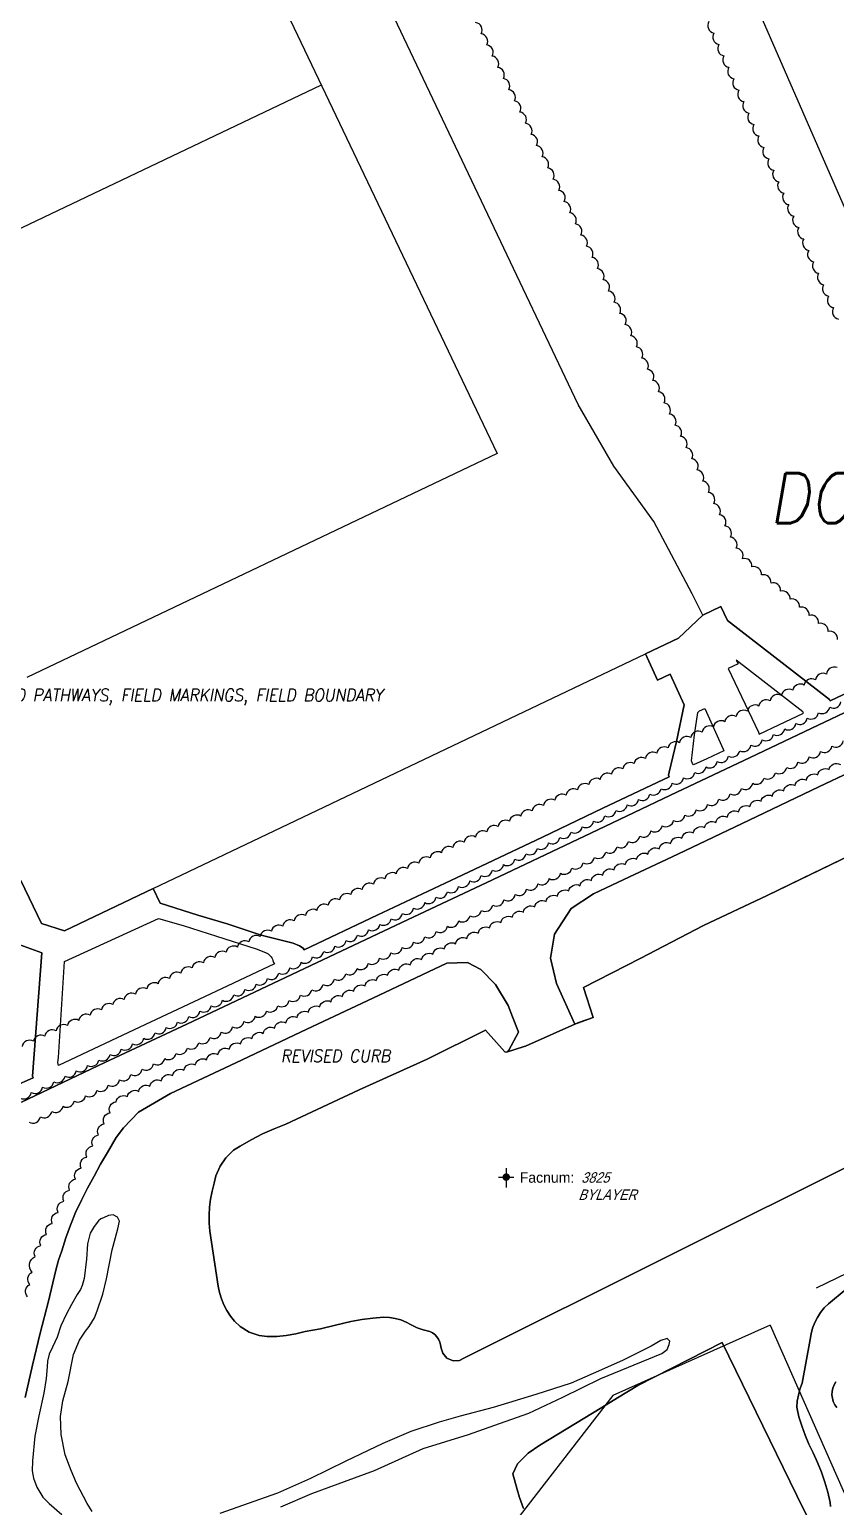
# Model space of a CAD drawing. Header units: inches. Extents: x 1273557 to 1282364, y 239587 to 246310.
# Drawn here: x 1280113 to 1280436, y 243659 to 244251 of the extents above; entities that cross this region are included whole.
import ezdxf
from ezdxf.enums import TextEntityAlignment as Align

# ---------------------------------------------------------------- set-up
doc = ezdxf.new("R2010")
doc.units = ezdxf.units.IN
doc.header["$MEASUREMENT"] = 0
for name, color, linetype in [('GRASS', 3, 'Continuous'), ('GRASS-ISLAND', 22, 'Continuous'), ('MISC-FENCE', 140, 'Continuous'), ('MISC-SURF-FEAT', 40, 'Continuous'), ('PATH', 253, 'Continuous'), ('PATH-ISLAND', 252, 'Continuous'), ('PRKG-DATA', 255, 'Continuous'), ('PRKG-UW', 6, 'Continuous'), ('REV-2013', 1, 'Continuous'), ('REV-ADJUDICATION-NOTES', 2, 'Continuous'), ('STREET-UW', 50, 'Continuous'), ('Water_Source', 133, 'Continuous')]:
    doc.layers.add(name, color=color, linetype=linetype)
doc.styles.add('Revisions', font='simplex.shx', dxfattribs={"width": 0.9, "oblique": 10, "height": 25})
doc.styles.add('SS_LITE', font='FRABK.TTF', dxfattribs={"height": 16})

# ---------------------------------------------------------------- blocks, each defined once
blk = doc.blocks.new('*U8')
for p, q in [((-3.08, 0), (3.08, 0)), ((0, 3.55), (0, -4.2))]:
    blk.add_line(p, q)
at = {"const_width": 1.5}
blk.add_lwpolyline([(-0.75, 0, 1), (0.75, 0, 1)], format="xyb", close=True, dxfattribs=at)
at = {"layer": 'PRKG-DATA', "color": 1, "style": 'SS_LITE'}
blk.add_text('Facnum:', height=4.2, dxfattribs=at).set_placement((27.26, -2.25), align=Align.RIGHT)
at = {"layer": 'PRKG-DATA', "color": 7, "style": 'SS_LITE', "oblique": 20, "width": 0.9, "flags": 8}
for tag, p in [('FACNUM', (29.98, -2.25)), ('OBJECT', (28.84, -9.16))]:
    blk.add_attdef(tag, p, '', height=4.2, dxfattribs=at)

msp = doc.modelspace()

# ---------------------------------------------------------------- linework, layer by layer
at = {"layer": 'GRASS'}
for points in [[(1280109.51, 243909.99), (1280117.72, 243892.75), (1280126.97, 243889.93), (1280162.49, 243906.86), (1280165.31, 243900.94), (1280180.33, 243896.22), (1280192.18, 243892.74), (1280205.68, 243888.17), (1280218.6, 243884.96), (1280221.14, 243883.84), (1280222.61, 243882.92), (1280222.92, 243882.3), (1280252.2, 243896.11), (1280283.95, 243911.11), (1280318.44, 243927.36), (1280342.56, 243939.03), (1280369.11, 243951.63), (1280368.81, 243952.29), (1280369.15, 243953.46), (1280372.05, 243965.69), (1280375.13, 243980.47), (1280369.5, 243992.65), (1280364.46, 243990.25), (1280359.67, 244000.83), (1280372.84, 244007.11), (1280382.53, 244016.36), (1280389.75, 244019.8), (1280392.41, 244014.21), (1280433.33, 243982.62), (1280433.61, 243982.02), (1280454.09, 243991.77)], [(1280466.21, 243965.21), (1280429.05, 243947.51), (1280401.19, 243934.2), (1280372.55, 243920.61), (1280348.73, 243909.32), (1280338.85, 243904.67), (1280329.92, 243898.86), (1280323.18, 243888.52), (1280321.63, 243878.92), (1280324.01, 243868.84), (1280331.34, 243852.53), (1280338.63, 243855.22), (1280334.76, 243867.2), (1280357.5, 243878.85), (1280382.9, 243891.97), (1280408.36, 243904.01), (1280446.17, 243922.34)], [(1280106.63, 243827.5), (1280114.41, 243831.02), (1280114.2, 243831.67), (1280117.85, 243881), (1280109.05, 243884.31)], [(1280530.49, 243840.33), (1280286.88, 243718.68), (1280285.15, 243717.79), (1280282.58, 243717.65), (1280280.04, 243718.61), (1280278.51, 243720.65), (1280277.78, 243722.63), (1280277.49, 243723.99), (1280277.22, 243725.15), (1280276.75, 243726.25), (1280276.09, 243727.24), (1280275.26, 243728.11), (1280274.3, 243728.81), (1280273.22, 243729.33), (1280270.66, 243729.97), (1280268.16, 243730.86), (1280265.77, 243731.98), (1280263.76, 243733.1), (1280261.64, 243733.98), (1280259.43, 243734.62), (1280257.17, 243735), (1280254.87, 243735.11), (1280250.42, 243734.74), (1280246, 243734.17), (1280241.6, 243733.4), (1280235.56, 243731.84), (1280229.47, 243730.48), (1280223.33, 243729.33), (1280219.59, 243728.44), (1280215.79, 243727.81), (1280211.96, 243727.42), (1280208.12, 243727.29), (1280204.96, 243727.71), (1280200.99, 243729.12), (1280197.39, 243731.32), (1280195.09, 243733.48), (1280193.46, 243735.54), (1280192.03, 243737.74), (1280190.8, 243740.07), (1280189.8, 243742.5), (1280189.02, 243745.01), (1280188.48, 243747.58), (1280185.2, 243769.49), (1280184.93, 243772.72), (1280184.88, 243775.96), (1280185.06, 243779.2), (1280185.47, 243782.42), (1280186.1, 243785.6), (1280186.95, 243788.73), (1280187.62, 243791.78), (1280189.31, 243795.61), (1280191.65, 243799), (1280194.71, 243801.96), (1280197.35, 243803.66), (1280201.75, 243806.2), (1280206.27, 243808.51), (1280210.92, 243810.56), (1280215.66, 243812.36), (1280245.04, 243826.21), (1280272.14, 243838.4), (1280295.57, 243850.13), (1280303.31, 243841.4), (1280303.97, 243841.33), (1280304.57, 243841.59), (1280304.97, 243842.12), (1280308.79, 243849.26), (1280308.61, 243849.73), (1280306.43, 243855.4), (1280304.68, 243859.98), (1280299.52, 243868.36), (1280293.76, 243874.35), (1280288.36, 243877.2), (1280280.14, 243876.99), (1280250.42, 243862.92), (1280224.01, 243850.43), (1280195.53, 243837), (1280169.41, 243824.73), (1280156.64, 243817.22), (1280150.61, 243810.89), (1280147.71, 243807.12), (1280144.16, 243801.09), (1280144.16, 243801.09), (1280141.44, 243796.41), (1280138.92, 243791.59), (1280136.22, 243786.83), (1280133.73, 243781.98), (1280131.45, 243777.03), (1280129.39, 243771.99), (1280127.54, 243766.86), (1280125.91, 243761.67), (1280124.61, 243757.92), (1280123.53, 243753.98), (1280120.55, 243741.57), (1280117.24, 243728.73), (1280114.14, 243715.84), (1280111.24, 243702.91)], [(1280433.71, 243659.25), (1280433.52, 243660.81), (1280433.52, 243660.81), (1280432.59, 243664.93), (1280431.45, 243669), (1280430.1, 243673.01), (1280428.53, 243676.94), (1280426.77, 243680.78), (1280426.77, 243680.78), (1280425.05, 243684.27), (1280423.53, 243687.85), (1280422.21, 243691.5), (1280421.09, 243695.22), (1280420.17, 243699), (1280420.17, 243699), (1280420.42, 243701.46), (1280420.86, 243703.9), (1280421.49, 243706.29), (1280422.31, 243708.61), (1280422.31, 243708.61), (1280425.56, 243726.14), (1280425.94, 243728.46), (1280426.55, 243730.73), (1280427.4, 243732.92), (1280428.47, 243735.01), (1280429.75, 243736.97), (1280431.23, 243738.79), (1280432.88, 243740.44), (1280432.88, 243740.44), (1280439.93, 243746.32)], [(1280310.82, 243658.5), (1280309.23, 243662.81), (1280308.21, 243666.06), (1280306.53, 243672.34), (1280308.36, 243676.31), (1280312.66, 243680.62), (1280317.26, 243683.88), (1280342.11, 243698.97), (1280348.43, 243702.8), (1280356.53, 243707.72), (1280390.36, 243725.01), (1280420.25, 243663.62), (1280432.68, 243638.51)], [(1280435.88, 243709.16), (1280435.16, 243707.98), (1280434.65, 243706.69), (1280434.35, 243705.34), (1280434.28, 243703.96), (1280434.45, 243702.59), (1280434.84, 243701.26), (1280435.44, 243700.02), (1280436.24, 243698.89)]]:
    msp.add_lwpolyline(points, dxfattribs=at)
for points in [[(1280422.65, 243977.66), (1280395.96, 243998.32), (1280396.67, 243996.79), (1280392.72, 243994.92), (1280404.83, 243969.44), (1280405.16, 243968.73), (1280413.01, 243972.39), (1280422.91, 243977.14)], [(1280390.72, 243962.65), (1280391.01, 243962.05), (1280384.25, 243958.81), (1280378.85, 243956.33), (1280378.49, 243956.9), (1280378.06, 243957.93), (1280379.3, 243968.35), (1280380.52, 243977.4), (1280381.27, 243978.04), (1280383.35, 243978.97)]]:
    msp.add_lwpolyline(points, close=True, dxfattribs=at)
msp.add_lwpolyline([(1280164.6, 243894.83), (1280174.48, 243892.05), (1280187.85, 243887.74), (1280203.74, 243882.62), (1280207.5, 243881.16, -0.220963), (1280210.47, 243878.04), (1280210.74, 243877.23), (1280211.01, 243876.62), (1280185.26, 243864.56), (1280154.94, 243850.15), (1280124.56, 243835.86), (1280124.41, 243836.45), (1280124.33, 243837.13), (1280124.54, 243839.16), (1280126.99, 243877.58)], format="xyb", close=True, dxfattribs=at)
at = {"layer": 'GRASS-ISLAND'}
for points in [[(1280138.06, 243657.2), (1280136.03, 243660.44), (1280131.73, 243668.57), (1280129.65, 243673.64), (1280127.22, 243679.98), (1280125.61, 243688.03), (1280125.33, 243695.36), (1280126.28, 243701.61), (1280128.52, 243709.36), (1280130.65, 243720.19), (1280132.93, 243725.92), (1280135.35, 243729.52), (1280136.84, 243731.4), (1280139.06, 243734.81), (1280140.1, 243737.58), (1280142.32, 243744.37), (1280143.84, 243750.5), (1280146.09, 243762.11), (1280148.34, 243770.43), (1280149.01, 243773.5), (1280148.19, 243775.16), (1280146.48, 243776.08), (1280144.54, 243775.84), (1280142.59, 243774.93), (1280141.51, 243774.48), (1280140.62, 243773.73), (1280138.82, 243771.47), (1280137.3, 243768.81), (1280136.22, 243764.5), (1280135.76, 243758.34), (1280134.87, 243750.55), (1280134.12, 243747.78), (1280133.4, 243746.16), (1280132.09, 243744.17), (1280129.76, 243740.18), (1280127.82, 243736.48), (1280125.47, 243731.62), (1280123.99, 243727.03), (1280122.24, 243723.03), (1280120.82, 243720.27), (1280120.16, 243717.5), (1280120, 243715.19), (1280119.58, 243710.47), (1280118.74, 243704.61), (1280116.66, 243695.6), (1280115.08, 243687.45), (1280114.13, 243677.54), (1280114.02, 243673.59), (1280114.52, 243670.59), (1280115.86, 243666.98), (1280118.36, 243663.05), (1280120.8, 243660.48), (1280125.98, 243656.09)], [(1280213.63, 243659.06), (1280226.03, 243664.41), (1280243.08, 243670.68), (1280251.17, 243673.64), (1280270.61, 243682.46), (1280288.7, 243688.03), (1280303.41, 243693.32), (1280312.86, 243696.62), (1280326.54, 243703.09), (1280341.69, 243710.48), (1280366.18, 243720.6), (1280368.25, 243722.19), (1280369.17, 243724.09), (1280369.4, 243725.53), (1280368.37, 243726.52), (1280365.74, 243725.73), (1280361.92, 243723.42), (1280350.48, 243717.76), (1280338.66, 243712.59), (1280329.88, 243708.69), (1280315.77, 243704.16), (1280298.64, 243698.85), (1280285.43, 243695.45), (1280277.07, 243692.99), (1280265.69, 243689.35), (1280254.46, 243684.55), (1280239.7, 243677.43), (1280225.52, 243670.4), (1280212.34, 243664.59), (1280189.16, 243656.46)]]:
    msp.add_lwpolyline(points, dxfattribs=at)
at = {"layer": 'MISC-FENCE'}
for p, q in [((1280524.1, 243793.46), (1280427.99, 243746.71)), ((1280409.49, 243731.9), (1280346.54, 243703.72)), ((1280409.49, 243731.9), (1280453.71, 243631.92)), ((1280346.54, 243703.72), (1280274.38, 243610.5))]:
    msp.add_line(p, q, dxfattribs=at)
at = {"layer": 'MISC-SURF-FEAT'}
for points in [[(1280378.29, 244024.84), (1280362.97, 244053.83), (1280347, 244075.99), (1280332.66, 244100.76), (1280296.47, 244176.87), (1280154.35, 244476.14), (1280145.55, 244479.73), (1279886.4, 244356.88), (1279889.34, 244350.69), (1279902.19, 244325.45), (1279906.61, 244318.76), (1279917.7, 244299.54), (1279930.08, 244283.24), (1280022.01, 244093.59), (1280108.9, 243911.25)], [(1280158.54, 244378.43), (1280300.22, 244081.13)], [(1280041.58, 244139.11), (1280229.84, 244228.82)], [(1280300.22, 244081.13), (1280111.97, 243991.41)], [(1280382.53, 244016.36), (1280378.29, 244024.84)], [(1280162.49, 243906.86), (1280359.67, 244000.83)]]:
    msp.add_lwpolyline(points, dxfattribs=at)
msp.add_lwpolyline([(1280532.12, 244145.64), (1280563.16, 244159.18), (1280671.73, 244207.06), (1280762.14, 244245.84), (1280824.11, 244272.8), (1280796.1, 244336.02), (1280734.06, 244479.06), (1280637.82, 244436.84), (1280555.27, 244400.97), (1280447.97, 244354.62), (1280376.74, 244323.1), (1280442.42, 244172.54), (1280466.44, 244116.98), (1280468.58, 244117.91), (1280488.68, 244126.68), (1280511.67, 244136.66)], close=True, dxfattribs=at)
at = {"layer": 'PATH'}
for points in [[(1280454.09, 243991.77), (1280433.61, 243982.02), (1280433.33, 243982.62), (1280392.41, 244014.21), (1280389.75, 244019.8), (1280382.53, 244016.36), (1280372.84, 244007.11), (1280359.67, 244000.83), (1280364.46, 243990.25), (1280369.5, 243992.65), (1280375.13, 243980.47), (1280372.05, 243965.69), (1280369.15, 243953.46), (1280368.81, 243952.29), (1280369.11, 243951.63), (1280342.56, 243939.03), (1280318.44, 243927.36), (1280283.95, 243911.11), (1280252.2, 243896.11), (1280222.92, 243882.3), (1280222.61, 243882.92), (1280221.14, 243883.84), (1280218.6, 243884.96), (1280205.68, 243888.17), (1280192.18, 243892.74), (1280180.33, 243896.22), (1280165.31, 243900.94), (1280162.49, 243906.86), (1280126.97, 243889.93), (1280117.72, 243892.75), (1280109.51, 243909.99)], [(1280109.71, 243821.24), (1280143.15, 243837.07), (1280175.97, 243852.49), (1280205.65, 243866.57), (1280235.47, 243880.6), (1280266.92, 243895.43), (1280295.88, 243909.16), (1280340.6, 243930.35), (1280369.63, 243944.24), (1280401.48, 243959.38), (1280428.72, 243972.3), (1280454.61, 243984.57)], [(1280109.05, 243884.31), (1280117.85, 243881), (1280114.2, 243831.67), (1280114.41, 243831.02), (1280106.63, 243827.5)]]:
    msp.add_lwpolyline(points, dxfattribs=at)
at = {"layer": 'PATH-ISLAND'}
for points in [[(1280422.65, 243977.66), (1280395.96, 243998.32), (1280396.67, 243996.79), (1280392.72, 243994.92), (1280404.83, 243969.44), (1280405.16, 243968.73), (1280413.01, 243972.39), (1280422.91, 243977.14)], [(1280390.72, 243962.65), (1280391.01, 243962.05), (1280384.25, 243958.81), (1280378.85, 243956.33), (1280378.49, 243956.9), (1280378.06, 243957.93), (1280379.3, 243968.35), (1280380.52, 243977.4), (1280381.27, 243978.04), (1280383.35, 243978.97)]]:
    msp.add_lwpolyline(points, close=True, dxfattribs=at)
msp.add_lwpolyline([(1280164.6, 243894.83), (1280174.48, 243892.05), (1280187.85, 243887.74), (1280203.74, 243882.62), (1280207.5, 243881.16, -0.220963), (1280210.47, 243878.04), (1280210.74, 243877.23), (1280211.01, 243876.62), (1280185.26, 243864.56), (1280154.94, 243850.15), (1280124.56, 243835.86), (1280124.41, 243836.45), (1280124.33, 243837.13), (1280124.54, 243839.16), (1280126.99, 243877.58)], format="xyb", close=True, dxfattribs=at)
at = {"layer": 'PRKG-UW'}
msp.add_lwpolyline([(1280446.17, 243922.34), (1280422.33, 243910.78), (1280408.36, 243904.01), (1280382.9, 243891.97), (1280357.5, 243878.85), (1280334.76, 243867.2), (1280338.63, 243855.22), (1280332.58, 243852.99), (1280311.57, 243843.69), (1280311.01, 243843.51), (1280303.97, 243841.33), (1280303.31, 243841.4), (1280295.57, 243850.13), (1280272.14, 243838.4), (1280245.04, 243826.21), (1280215.66, 243812.36), (1280210.92, 243810.56), (1280206.27, 243808.51), (1280201.75, 243806.2), (1280197.35, 243803.66), (1280194.71, 243801.96), (1280191.65, 243799), (1280189.31, 243795.61), (1280187.62, 243791.78), (1280186.95, 243788.73), (1280186.1, 243785.6), (1280185.47, 243782.42), (1280185.06, 243779.2), (1280184.88, 243775.96), (1280184.93, 243772.72), (1280185.2, 243769.49), (1280188.48, 243747.58), (1280189.02, 243745.01), (1280189.8, 243742.5), (1280190.8, 243740.07), (1280192.03, 243737.74), (1280193.46, 243735.54), (1280195.09, 243733.48), (1280197.39, 243731.32), (1280200.99, 243729.12), (1280204.96, 243727.71), (1280208.12, 243727.29), (1280211.96, 243727.42), (1280215.79, 243727.81), (1280219.59, 243728.44), (1280223.33, 243729.33), (1280229.47, 243730.48), (1280235.56, 243731.84), (1280241.6, 243733.4), (1280246, 243734.17), (1280250.42, 243734.74), (1280254.87, 243735.11), (1280257.17, 243735), (1280259.43, 243734.62), (1280261.64, 243733.98), (1280263.76, 243733.1), (1280265.77, 243731.98), (1280268.16, 243730.86), (1280270.66, 243729.97), (1280273.22, 243729.33), (1280274.3, 243728.81), (1280275.26, 243728.11), (1280276.09, 243727.24), (1280276.75, 243726.25), (1280277.22, 243725.15), (1280277.49, 243723.99), (1280277.78, 243722.63), (1280278.51, 243720.65), (1280280.04, 243718.61), (1280282.58, 243717.65), (1280285.15, 243717.79), (1280286.88, 243718.68), (1280530.49, 243840.33)], dxfattribs=at)
at = {"layer": 'REV-2013'}
for points in [[(1280385, 244254.16, 0.520567), (1280386.99, 244249.57, 0.520567), (1280388.99, 244244.99, 0.520567), (1280390.99, 244240.41, 0.520567), (1280392.99, 244235.83, 0.520567), (1280394.99, 244231.24, 0.520567), (1280396.99, 244226.66, 0.520567), (1280398.99, 244222.08, 0.520567), (1280400.99, 244217.49, 0.520567), (1280402.99, 244212.91, 0.520567), (1280404.99, 244208.33, 0.520567), (1280406.99, 244203.75, 0.520567), (1280408.99, 244199.16, 0.520567), (1280410.99, 244194.58, 0.520567), (1280412.98, 244190, 0.520567), (1280414.98, 244185.41, 0.520567), (1280416.98, 244180.83, 0.520567), (1280418.98, 244176.25, 0.520567), (1280420.98, 244171.67, 0.520567), (1280422.98, 244167.08, 0.520567), (1280424.97, 244162.5, 0.520567), (1280426.96, 244157.91, 0.520567), (1280428.94, 244153.32, 0.520567), (1280430.93, 244148.73, 0.520567), (1280432.91, 244144.14, 0.520567), (1280434.89, 244139.55, 0.520567), (1280436.88, 244134.96, 0.520567)], [(1280436.55, 244006.55, 0.520567), (1280432.74, 244009.78, 0.520567), (1280428.93, 244013.02, 0.520567), (1280425.12, 244016.26, 0.520567), (1280421.32, 244019.5, 0.520567), (1280417.51, 244022.74, 0.520567), (1280413.7, 244025.98, 0.520567), (1280409.89, 244029.22, 0.520567), (1280406.08, 244032.46, 0.520567), (1280402.27, 244035.7, 0.520567), (1280398.46, 244038.94, 0.520567), (1280395.9, 244043.15, 0.520567), (1280393.68, 244047.63, 0.520567), (1280391.46, 244052.11, 0.520567), (1280389.24, 244056.59, 0.520567), (1280387.02, 244061.07, 0.520567), (1280384.8, 244065.55, 0.520567), (1280382.58, 244070.03, 0.520567), (1280380.37, 244074.51, 0.520567), (1280378.15, 244078.99, 0.520567), (1280375.93, 244083.48, 0.520567), (1280373.71, 244087.96, 0.520567), (1280371.49, 244092.44, 0.520567), (1280369.27, 244096.92, 0.520567), (1280367.05, 244101.4, 0.520567), (1280364.84, 244105.88, 0.520567), (1280362.62, 244110.36, 0.520567), (1280360.4, 244114.84, 0.520567), (1280358.18, 244119.32, 0.520567), (1280355.96, 244123.8, 0.520567), (1280353.74, 244128.28, 0.520567), (1280351.52, 244132.76, 0.520567), (1280349.3, 244137.25, 0.520567), (1280347.09, 244141.73, 0.520567), (1280344.87, 244146.21, 0.520567), (1280342.65, 244150.69, 0.520567), (1280340.43, 244155.17, 0.520567), (1280338.21, 244159.65, 0.520567), (1280335.99, 244164.13, 0.520567), (1280333.77, 244168.61, 0.520567), (1280331.56, 244173.09, 0.520567), (1280329.34, 244177.57, 0.520567), (1280327.12, 244182.05, 0.520567), (1280324.9, 244186.53, 0.520567), (1280322.68, 244191.01, 0.520567), (1280320.46, 244195.5, 0.520567), (1280318.24, 244199.98, 0.520567), (1280316.02, 244204.46, 0.520567), (1280313.81, 244208.94, 0.520567), (1280311.59, 244213.42, 0.520567), (1280309.37, 244217.9, 0.520567), (1280307.15, 244222.38, 0.520567), (1280304.93, 244226.86, 0.520567), (1280302.71, 244231.34, 0.520567), (1280300.49, 244235.82, 0.520567), (1280298.28, 244240.3, 0.520567), (1280296.06, 244244.78, 0.520567), (1280293.84, 244249.26, 0.520567), (1280291.62, 244253.75, 0.520567)], [(1280436.38, 243995.33, 0.520567), (1280432.12, 243992.71, 0.520567), (1280427.67, 243990.45, 0.520567), (1280423.13, 243988.35, 0.520567), (1280418.59, 243986.25, 0.520567), (1280414.05, 243984.15, 0.520567), (1280409.52, 243982.05, 0.520567), (1280404.98, 243979.95, 0.520567), (1280400.44, 243977.85, 0.520567), (1280395.9, 243975.76, 0.520567), (1280391.36, 243973.66, 0.520567), (1280386.83, 243971.56, 0.520567), (1280382.29, 243969.46, 0.520567), (1280377.75, 243967.36, 0.520567), (1280373.21, 243965.26, 0.520567), (1280368.67, 243963.16, 0.520567), (1280364.14, 243961.06, 0.520567), (1280359.6, 243958.96, 0.520567), (1280355.06, 243956.86, 0.520567), (1280350.52, 243954.76, 0.520567), (1280345.98, 243952.66, 0.520567), (1280341.45, 243950.57, 0.520567), (1280336.91, 243948.47, 0.520567), (1280332.37, 243946.37, 0.520567), (1280327.83, 243944.27, 0.520567), (1280323.29, 243942.17, 0.520567), (1280318.76, 243940.07, 0.520567), (1280314.22, 243937.97, 0.520567), (1280309.68, 243935.87, 0.520567), (1280305.14, 243933.77, 0.520567), (1280300.6, 243931.67, 0.520567), (1280296.07, 243929.57, 0.520567), (1280291.53, 243927.47, 0.520567), (1280286.99, 243925.38, 0.520567), (1280282.45, 243923.28, 0.520567), (1280277.91, 243921.18, 0.520567), (1280273.38, 243919.08, 0.520567), (1280268.84, 243916.98, 0.520567), (1280264.3, 243914.88, 0.520567), (1280259.76, 243912.78, 0.520567), (1280255.22, 243910.68, 0.520567), (1280250.69, 243908.58, 0.520567), (1280246.15, 243906.48, 0.520567), (1280241.61, 243904.38, 0.520567), (1280237.07, 243902.28, 0.520567), (1280232.53, 243900.19, 0.520567), (1280228, 243898.09, 0.520567), (1280223.46, 243895.99, 0.520567), (1280218.92, 243893.89, 0.520567), (1280214.38, 243891.79, 0.520567), (1280209.84, 243889.69, 0.520567), (1280205.31, 243887.59, 0.520567), (1280200.77, 243885.49, 0.520567), (1280196.23, 243883.39, 0.520567), (1280191.69, 243881.29, 0.520567), (1280187.15, 243879.19, 0.520567), (1280182.62, 243877.09, 0.520567), (1280178.08, 243875, 0.520567), (1280173.54, 243872.9, 0.520567), (1280169, 243870.8, 0.520567), (1280164.46, 243868.7, 0.520567), (1280159.93, 243866.6, 0.520567), (1280155.39, 243864.5, 0.520567), (1280150.85, 243862.4, 0.520567), (1280146.31, 243860.3, 0.520567), (1280141.77, 243858.2, 0.520567), (1280137.24, 243856.1, 0.520567), (1280132.7, 243854, 0.520567), (1280128.16, 243851.9, 0.520567), (1280123.62, 243849.81, 0.520567), (1280119.08, 243847.71, 0.520567), (1280114.55, 243845.61, 0.520567), (1280110.01, 243843.51, 0.520567)], [(1280109.2, 243822.9, 0.520567), (1280113.7, 243825.08, 0.520567), (1280118.2, 243827.25, 0.520567), (1280122.7, 243829.43, 0.520567), (1280127.21, 243831.6, 0.520567), (1280131.71, 243833.77, 0.520567), (1280136.21, 243835.95, 0.520567), (1280140.72, 243838.12, 0.520567), (1280145.22, 243840.3, 0.520567), (1280149.72, 243842.47, 0.520567), (1280154.22, 243844.65, 0.520567), (1280158.73, 243846.82, 0.520567), (1280163.23, 243848.99, 0.520567), (1280167.73, 243851.17, 0.520567), (1280172.23, 243853.34, 0.520567), (1280176.74, 243855.52, 0.520567), (1280181.24, 243857.69, 0.520567), (1280185.74, 243859.86, 0.520567), (1280190.24, 243862.04, 0.520567), (1280194.75, 243864.21, 0.520567), (1280199.25, 243866.39, 0.520567), (1280203.75, 243868.56, 0.520567), (1280208.25, 243870.73, 0.520567), (1280212.76, 243872.91, 0.520567), (1280217.26, 243875.08, 0.520567), (1280221.76, 243877.26, 0.520567), (1280226.26, 243879.43, 0.520567), (1280230.77, 243881.6, 0.520567), (1280235.27, 243883.78, 0.520567), (1280239.77, 243885.95, 0.520567), (1280244.27, 243888.13, 0.520567), (1280248.78, 243890.3, 0.520567), (1280253.28, 243892.48, 0.520567), (1280257.78, 243894.65, 0.520567), (1280262.29, 243896.82, 0.520567), (1280266.79, 243899, 0.520567), (1280271.29, 243901.17, 0.520567), (1280275.79, 243903.35, 0.520567), (1280280.3, 243905.52, 0.520567), (1280284.8, 243907.69, 0.520567), (1280289.3, 243909.87, 0.520567), (1280293.8, 243912.04, 0.520567), (1280298.31, 243914.22, 0.520567), (1280302.81, 243916.39, 0.520567), (1280307.31, 243918.56, 0.520567), (1280311.81, 243920.74, 0.520567), (1280316.32, 243922.91, 0.520567), (1280320.82, 243925.09, 0.520567), (1280325.32, 243927.26, 0.520567), (1280329.82, 243929.43, 0.520567), (1280334.33, 243931.61, 0.520567), (1280338.83, 243933.78, 0.520567), (1280343.33, 243935.96, 0.520567), (1280347.83, 243938.13, 0.520567), (1280352.34, 243940.31, 0.520567), (1280356.84, 243942.48, 0.520567), (1280361.34, 243944.65, 0.520567), (1280365.84, 243946.83, 0.520567), (1280370.35, 243949, 0.520567), (1280374.85, 243951.18, 0.520567), (1280379.35, 243953.35, 0.520567), (1280383.86, 243955.52, 0.520567), (1280388.36, 243957.7, 0.520567), (1280392.86, 243959.87, 0.520567), (1280397.36, 243962.05, 0.520567), (1280401.87, 243964.22, 0.520567), (1280406.37, 243966.39, 0.520567), (1280410.87, 243968.57, 0.520567), (1280415.37, 243970.74, 0.520567), (1280419.88, 243972.92, 0.520567), (1280424.38, 243975.09, 0.520567), (1280428.88, 243977.27, 0.520567), (1280433.38, 243979.44, 0.520567), (1280437.89, 243981.61, 0.520567)], [(1280112.8, 243813.21, 0.520567), (1280117.33, 243815.34, 0.520567), (1280121.86, 243817.46, 0.520567), (1280126.39, 243819.58, 0.520567), (1280130.92, 243821.7, 0.520567), (1280135.44, 243823.82, 0.520567), (1280139.97, 243825.94, 0.520567), (1280144.5, 243828.06, 0.520567), (1280149.03, 243830.18, 0.520567), (1280153.55, 243832.31, 0.520567), (1280158.08, 243834.43, 0.520567), (1280162.61, 243836.55, 0.520567), (1280167.14, 243838.67, 0.520567), (1280171.66, 243840.79, 0.520567), (1280176.19, 243842.91, 0.520567), (1280180.72, 243845.03, 0.520567), (1280185.25, 243847.15, 0.520567), (1280189.78, 243849.28, 0.520567), (1280194.3, 243851.4, 0.520567), (1280198.83, 243853.52, 0.520567), (1280203.36, 243855.64, 0.520567), (1280207.89, 243857.76, 0.520567), (1280212.41, 243859.88, 0.520567), (1280216.94, 243862, 0.520567), (1280221.47, 243864.13, 0.520567), (1280226, 243866.25, 0.520567), (1280230.52, 243868.37, 0.520567), (1280235.05, 243870.49, 0.520567), (1280239.58, 243872.61, 0.520567), (1280244.11, 243874.73, 0.520567), (1280248.64, 243876.85, 0.520567), (1280253.16, 243878.97, 0.520567), (1280257.69, 243881.1, 0.520567), (1280262.22, 243883.22, 0.520567), (1280266.75, 243885.34, 0.520567), (1280271.27, 243887.46, 0.520567), (1280275.8, 243889.58, 0.520567), (1280280.33, 243891.7, 0.520567), (1280284.86, 243893.82, 0.520567), (1280289.38, 243895.95, 0.520567), (1280293.91, 243898.07, 0.520567), (1280298.44, 243900.19, 0.520567), (1280302.97, 243902.31, 0.520567), (1280307.5, 243904.43, 0.520567), (1280312.02, 243906.55, 0.520567), (1280316.55, 243908.67, 0.520567), (1280321.08, 243910.79, 0.520567), (1280325.61, 243912.92, 0.520567), (1280330.13, 243915.04, 0.520567), (1280334.66, 243917.16, 0.520567), (1280339.19, 243919.28, 0.520567), (1280343.72, 243921.4, 0.520567), (1280348.24, 243923.52, 0.520567), (1280352.77, 243925.64, 0.520567), (1280357.3, 243927.77, 0.520567), (1280361.83, 243929.89, 0.520567), (1280366.36, 243932.01, 0.520567), (1280370.88, 243934.13, 0.520567), (1280375.41, 243936.25, 0.520567), (1280379.94, 243938.37, 0.520567), (1280384.47, 243940.49, 0.520567), (1280388.99, 243942.61, 0.520567), (1280393.52, 243944.74, 0.520567), (1280398.05, 243946.86, 0.520567), (1280402.58, 243948.98, 0.520567), (1280407.1, 243951.1, 0.520567), (1280411.63, 243953.22, 0.520567), (1280416.16, 243955.34, 0.520567), (1280420.69, 243957.46, 0.520567), (1280425.22, 243959.58, 0.520567), (1280429.74, 243961.71, 0.520567), (1280434.27, 243963.83, 0.520567), (1280438.8, 243965.95, 0.520567)], [(1280112.22, 243743.28, -0.520567), (1280113.12, 243748.2, -0.520567), (1280114.03, 243753.11, -0.520567), (1280115.18, 243759.36, -0.520567), (1280117.49, 243763.79, -0.520567), (1280119.8, 243768.23, -0.520567), (1280122.11, 243772.66, -0.520567), (1280124.42, 243777.09, -0.520567), (1280126.74, 243781.53, -0.520567), (1280129.05, 243785.96, -0.520567), (1280131.36, 243790.39, -0.520567), (1280133.67, 243794.83, -0.520567), (1280135.98, 243799.26, -0.520567), (1280138.29, 243803.69, -0.520567), (1280140.61, 243808.13, -0.520567), (1280142.92, 243812.56, -0.520567), (1280145.23, 243817, -0.520567), (1280147.62, 243821.34, -0.520567), (1280152.15, 243823.46, -0.520567), (1280156.69, 243825.57, -0.520567), (1280161.22, 243827.68, -0.520567), (1280165.75, 243829.8, -0.520567), (1280170.28, 243831.91, -0.520567), (1280174.81, 243834.02, -0.520567), (1280179.34, 243836.13, -0.520567), (1280183.88, 243838.25, -0.520567), (1280188.41, 243840.36, -0.520567), (1280192.94, 243842.47, -0.520567), (1280197.47, 243844.58, -0.520567), (1280202, 243846.7, -0.520567), (1280206.53, 243848.81, -0.520567), (1280211.07, 243850.92, -0.520567), (1280215.6, 243853.04, -0.520567), (1280220.13, 243855.15, -0.520567), (1280224.66, 243857.26, -0.520567), (1280229.19, 243859.37, -0.520567), (1280233.72, 243861.49, -0.520567), (1280238.26, 243863.6, -0.520567), (1280242.79, 243865.71, -0.520567), (1280247.32, 243867.82, -0.520567), (1280251.85, 243869.94, -0.520567), (1280256.38, 243872.05, -0.520567), (1280260.91, 243874.16, -0.520567), (1280265.45, 243876.28, -0.520567), (1280269.98, 243878.39, -0.520567), (1280274.51, 243880.5, -0.520567), (1280279.04, 243882.61, -0.520567), (1280283.57, 243884.73, -0.520567), (1280288.11, 243886.84, -0.520567), (1280292.64, 243888.95, -0.520567), (1280297.17, 243891.06, -0.520567), (1280301.7, 243893.18, -0.520567), (1280306.23, 243895.29, -0.520567), (1280310.76, 243897.4, -0.520567), (1280315.3, 243899.52, -0.520567), (1280319.83, 243901.63, -0.520567), (1280324.36, 243903.74, -0.520567), (1280328.89, 243905.85, -0.520567), (1280333.42, 243907.97, -0.520567), (1280337.95, 243910.08, -0.520567), (1280342.49, 243912.19, -0.520567), (1280347.02, 243914.3, -0.520567), (1280351.55, 243916.42, -0.520567), (1280356.08, 243918.53, -0.520567), (1280360.61, 243920.64, -0.520567), (1280365.14, 243922.76, -0.520567), (1280369.68, 243924.87, -0.520567), (1280374.21, 243926.98, -0.520567), (1280378.74, 243929.09, -0.520567), (1280383.27, 243931.21, -0.520567), (1280387.8, 243933.32, -0.520567), (1280392.33, 243935.43, -0.520567), (1280396.87, 243937.54, -0.520567), (1280401.4, 243939.66, -0.520567), (1280405.93, 243941.77, -0.520567), (1280410.46, 243943.88, -0.520567), (1280414.99, 243946, -0.520567), (1280419.52, 243948.11, -0.520567), (1280424.06, 243950.22, -0.520567), (1280428.59, 243952.33, -0.520567), (1280433.12, 243954.45, -0.520567), (1280437.65, 243956.56, -0.520567)]]:
    msp.add_lwpolyline(points, format="xyb", dxfattribs=at)
at = {"layer": 'STREET-UW'}
for points in [[(1280454.61, 243984.57), (1280428.72, 243972.3), (1280401.48, 243959.38), (1280369.63, 243944.24), (1280340.6, 243930.35), (1280295.88, 243909.16), (1280266.92, 243895.43), (1280235.47, 243880.6), (1280205.65, 243866.57), (1280175.97, 243852.49), (1280143.15, 243837.07), (1280109.71, 243821.24)], [(1280111.24, 243702.91), (1280114.14, 243715.84), (1280117.24, 243728.73), (1280120.55, 243741.57), (1280123.53, 243753.98), (1280124.61, 243757.92), (1280125.91, 243761.67), (1280127.54, 243766.86), (1280129.39, 243771.99), (1280131.45, 243777.03), (1280133.73, 243781.98), (1280136.22, 243786.83), (1280138.92, 243791.59), (1280138.92, 243791.59), (1280141.44, 243796.41), (1280144.16, 243801.09), (1280147.71, 243807.12), (1280150.61, 243810.89), (1280156.64, 243817.22), (1280169.41, 243824.73), (1280195.53, 243837), (1280224.01, 243850.43), (1280250.42, 243862.92), (1280280.14, 243876.99), (1280288.36, 243877.2), (1280293.76, 243874.35), (1280299.52, 243868.36), (1280304.68, 243859.98), (1280306.43, 243855.4), (1280308.61, 243849.73), (1280308.79, 243849.26), (1280304.97, 243842.12), (1280304.57, 243841.59), (1280303.97, 243841.33), (1280311.01, 243843.51), (1280311.57, 243843.69), (1280331.37, 243852.46), (1280324.01, 243868.84), (1280321.63, 243878.92), (1280323.18, 243888.52), (1280329.92, 243898.86), (1280338.85, 243904.67), (1280348.73, 243909.32), (1280372.55, 243920.61), (1280401.19, 243934.2), (1280429.05, 243947.51), (1280466.21, 243965.21)], [(1280439.93, 243746.32), (1280432.88, 243740.44), (1280432.88, 243740.44), (1280431.23, 243738.79), (1280429.75, 243736.97), (1280428.47, 243735.01), (1280427.4, 243732.92), (1280426.55, 243730.73), (1280425.94, 243728.46), (1280425.56, 243726.14), (1280422.31, 243708.61), (1280422.31, 243708.61), (1280421.49, 243706.29), (1280420.86, 243703.9), (1280420.42, 243701.46), (1280420.17, 243699), (1280420.17, 243699), (1280421.09, 243695.22), (1280422.21, 243691.5), (1280423.53, 243687.85), (1280425.05, 243684.27), (1280426.77, 243680.78), (1280426.77, 243680.78), (1280428.53, 243676.94), (1280430.1, 243673.01), (1280431.45, 243669), (1280432.59, 243664.93), (1280433.52, 243660.81), (1280433.52, 243660.81), (1280433.71, 243659.25)], [(1280432.68, 243638.51), (1280420.25, 243663.62), (1280390.36, 243725.01), (1280356.53, 243707.72), (1280348.43, 243702.8), (1280342.11, 243698.97), (1280317.26, 243683.88), (1280312.66, 243680.62), (1280308.36, 243676.31), (1280306.53, 243672.34), (1280308.21, 243666.06), (1280309.23, 243662.81), (1280310.82, 243658.5)], [(1280436.24, 243698.89), (1280435.44, 243700.02), (1280434.84, 243701.26), (1280434.45, 243702.59), (1280434.28, 243703.96), (1280434.35, 243705.34), (1280434.65, 243706.69), (1280435.16, 243707.98), (1280435.88, 243709.16)]]:
    msp.add_lwpolyline(points, dxfattribs=at)
at = {"layer": 'Water_Source'}
for points in [[(1280138.06, 243657.2), (1280136.03, 243660.44), (1280131.73, 243668.57), (1280129.65, 243673.64), (1280127.22, 243679.98), (1280125.61, 243688.03), (1280125.33, 243695.36), (1280126.28, 243701.61), (1280128.52, 243709.36), (1280130.65, 243720.19), (1280132.93, 243725.92), (1280135.35, 243729.52), (1280136.84, 243731.4), (1280139.06, 243734.81), (1280140.1, 243737.58), (1280142.32, 243744.37), (1280143.84, 243750.5), (1280146.09, 243762.11), (1280148.34, 243770.43), (1280149.01, 243773.5), (1280148.19, 243775.16), (1280146.48, 243776.08), (1280144.54, 243775.84), (1280142.59, 243774.93), (1280141.51, 243774.48), (1280140.62, 243773.73), (1280138.82, 243771.47), (1280137.3, 243768.81), (1280136.22, 243764.5), (1280135.76, 243758.34), (1280134.87, 243750.55), (1280134.12, 243747.78), (1280133.4, 243746.16), (1280132.09, 243744.17), (1280129.76, 243740.18), (1280127.82, 243736.48), (1280125.47, 243731.62), (1280123.99, 243727.03), (1280122.24, 243723.03), (1280120.82, 243720.27), (1280120.16, 243717.5), (1280120, 243715.19), (1280119.58, 243710.47), (1280118.74, 243704.61), (1280116.66, 243695.6), (1280115.08, 243687.45), (1280114.13, 243677.54), (1280114.02, 243673.59), (1280114.52, 243670.59), (1280115.86, 243666.98), (1280118.36, 243663.05), (1280120.8, 243660.48), (1280125.98, 243656.09)], [(1280213.63, 243659.06), (1280226.03, 243664.41), (1280243.08, 243670.68), (1280251.17, 243673.64), (1280270.61, 243682.46), (1280288.7, 243688.03), (1280303.41, 243693.32), (1280312.86, 243696.62), (1280326.54, 243703.09), (1280341.69, 243710.48), (1280366.18, 243720.6), (1280368.25, 243722.19), (1280369.17, 243724.09), (1280369.4, 243725.53), (1280368.37, 243726.52), (1280365.74, 243725.73), (1280361.92, 243723.42), (1280350.48, 243717.76), (1280338.66, 243712.59), (1280329.88, 243708.69), (1280315.77, 243704.16), (1280298.64, 243698.85), (1280285.43, 243695.45), (1280277.07, 243692.99), (1280265.69, 243689.35), (1280254.46, 243684.55), (1280239.7, 243677.43), (1280225.52, 243670.4), (1280212.34, 243664.59), (1280189.16, 243656.46)]]:
    msp.add_lwpolyline(points, dxfattribs=at)

# ---------------------------------------------------------------- block references
at = {"layer": 'PRKG-DATA'}
ref = msp.add_blockref('*U8', (1280303.86, 243791.21), dxfattribs=at)
ref.add_attrib('FACNUM', '3825', (1280333.85, 243788.96), dxfattribs={"color": 7, "height": 4.2, "style": 'SS_LITE', "oblique": 20, "width": 0.9})
ref.add_attrib('OBJECT', 'BYLAYER', (1280332.7, 243782.05), dxfattribs={"color": 7, "height": 4.2, "style": 'SS_LITE', "oblique": 20, "width": 0.9})

# ---------------------------------------------------------------- texts
at = {"layer": 'REV-2013', "char_height": 5, "attachment_point": 1, "style": 'Revisions'}
for s, insert in [('ADDED PATHWAYS, FIELD MARKINGS, FIELD BOUNDARY', (1280091.88, 243986.83)), ('REVISED CURB', (1280213.6, 243842.26))]:
    msp.add_mtext(s, dxfattribs=dict(at, insert=insert))
at = {"layer": 'REV-ADJUDICATION-NOTES', "style": 'Revisions', "oblique": 10, "width": 0.913884}
msp.add_text('DONE', height=20, dxfattribs=at).set_placement((1280409.05, 244053.21))

doc.saveas('drawing.dxf')
